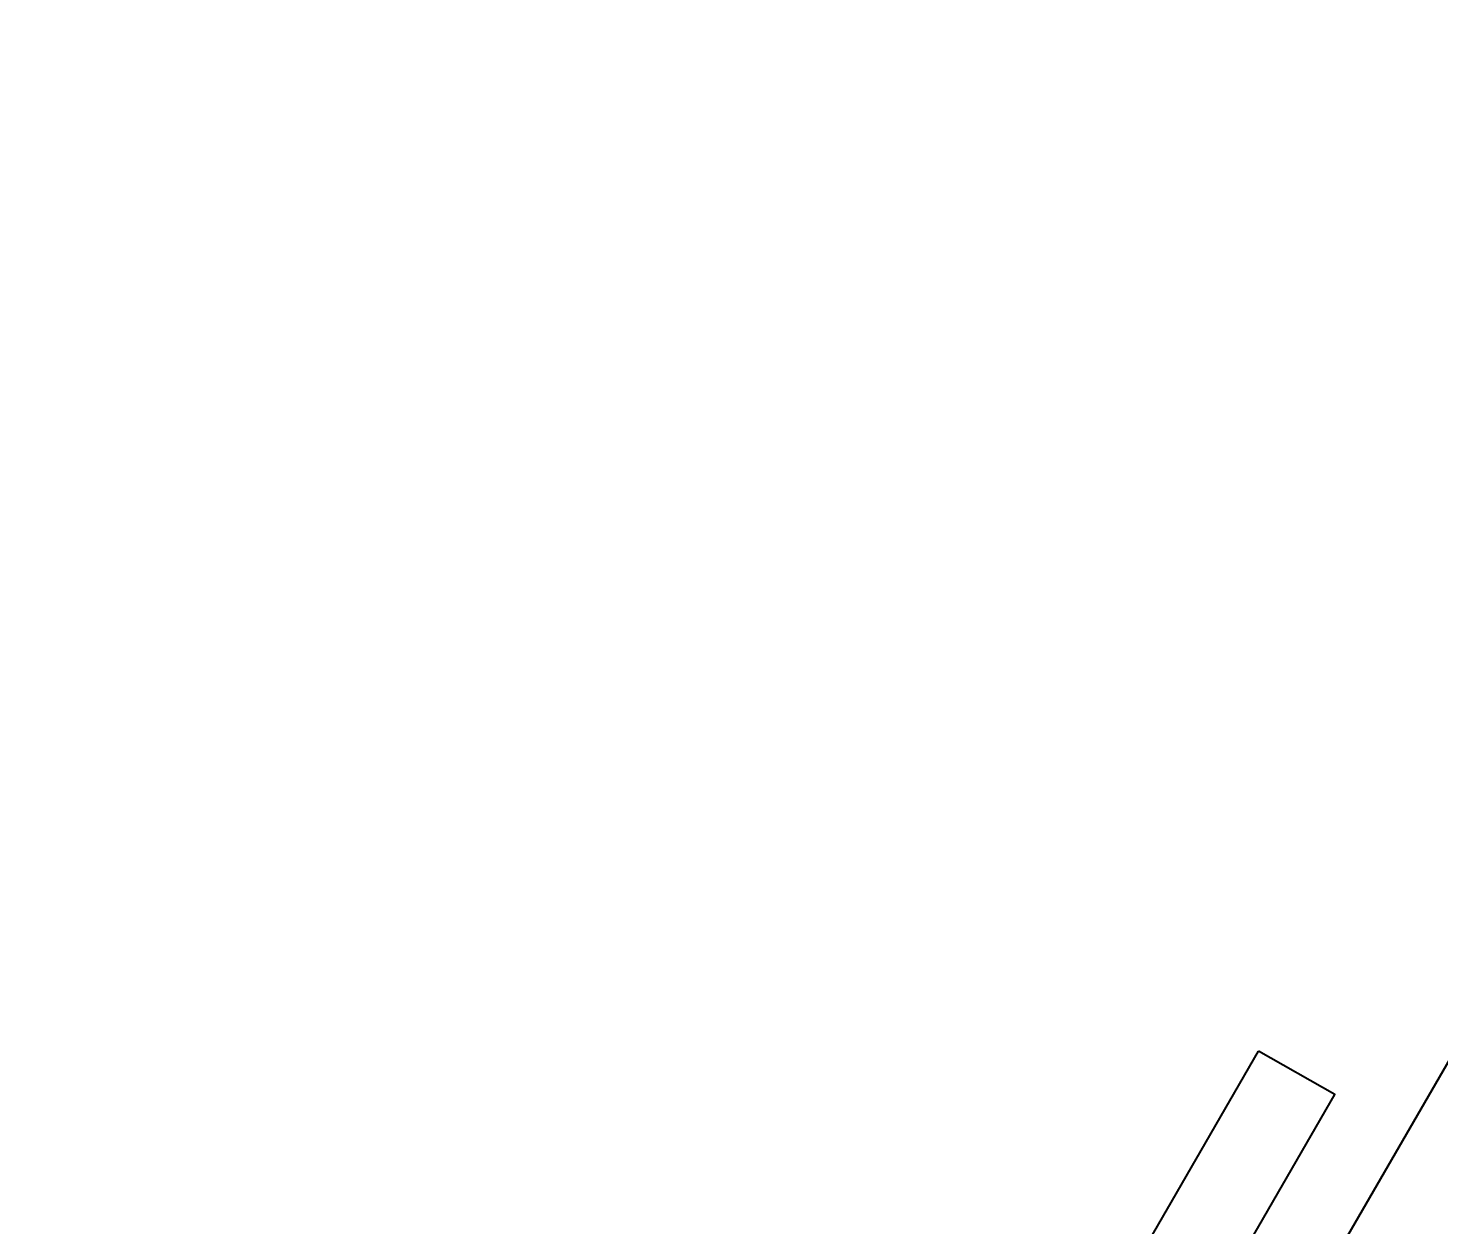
# Model space of a CAD drawing. Header units: feet. Extents: x -17 to 661, y -41 to 600.
# Drawn here: x 654.732 to 655.575, y 570.871 to 571.586 of the extents above; entities that cross this region are included whole.
import ezdxf
from ezdxf import colors
from ezdxf.entities.mleader import LeaderData, LeaderLine
from ezdxf.math import Vec2, Vec3

# ---------------------------------------------------------------- set-up
doc = ezdxf.new("R2010")
doc.units = ezdxf.units.FT
doc.header["$MEASUREMENT"] = 0
doc.layers.add('E-CABL-120V', color=1, linetype='120V_BRANCH')
doc.layers.add('G-ANNO-TEXT', color=1, linetype='Continuous')
doc.layers.add('PDF2_0', color=7, linetype='Continuous', true_color=0x767676)
doc.styles.add('NEI-A', font='arial.ttf')
doc.styles.get("Standard").update_dxf_attribs({"font": 'arial.ttf'})
doc.linetypes.add('120V_BRANCH', pattern='A,1,-0.2,["120V",Standard,S=0.1,R=0,X=-0.1,Y=-0.05],-0.3', length=1.5)

msp = doc.modelspace()

# ---------------------------------------------------------------- linework, layer by layer
at = {"layer": 'E-CABL-120V', "ltscale": 0.8}
msp.add_lwpolyline([(655.16785, 570.2543), (656.05879, 571.79372), (659.19524, 573.67655)], dxfattribs=at)
at = {"layer": 'PDF2_0', "color": 7, "lineweight": 25}
msp.add_lwpolyline([(655.4672, 570.97444), (654.06532, 568.54583), (654.11116, 568.52), (655.51294, 570.94853), (655.46731, 570.97438)], dxfattribs=at)

# ---------------------------------------------------------------- leaders
at = {"layer": 'G-ANNO-TEXT'}
ml = msp.add_multileader_mtext('Standard', dxfattribs=at)
ml.set_content('ENCLOSURE', color=256, style='NEI-A')
ml.set_leader_properties()
ml.build(insert=Vec2(0, 0))
ml.multileader.update_dxf_attribs({"dogleg_length": 0.0625, "arrow_head_size": 0.125})
ctx = ml.context
ctx.base_point, ctx.char_height, ctx.arrow_head_size, ctx.landing_gap_size, ctx.plane_origin = Vec3(653.40481, 571.23833), 0.1, 0.125, 0.09, Vec3(654.44642, 574.3985)
notes = []
notes.append((ctx, [(0, (1, 1, 0), (654.49819, 571.23833), (-1, 0), 0.0625, [(0, [(654.76878, 570.67615)], 0, [])])]))
ctx.mtext.insert, ctx.mtext.width, ctx.mtext.defined_height, ctx.mtext.flow_direction = Vec3(653.49481, 571.28918), 1, 0.63846, 5
for ctx, leaders in notes:
    for number, flags, end, landing, length, lines in leaders:
        leader = LeaderData()
        leader.index, (leader.has_last_leader_line, leader.has_dogleg_vector, leader.attachment_direction) = number, flags
        leader.last_leader_point, leader.dogleg_vector, leader.dogleg_length = Vec3(end), Vec3(landing), length
        for number, points, colour, breaks in lines:
            line = LeaderLine()
            line.index, line.vertices, line.color, line.breaks = number, Vec3.list(points), colors.encode_raw_color(colour), breaks
            leader.lines.append(line)
        ctx.leaders.append(leader)

doc.saveas('drawing.dxf')
